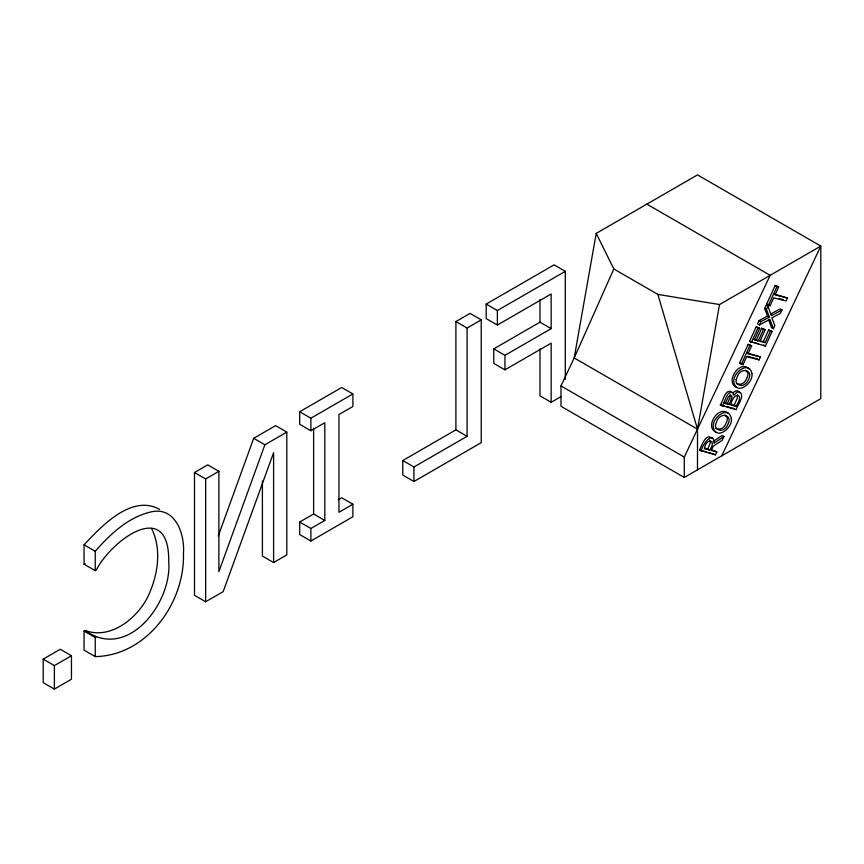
<?xml version="1.0" encoding="UTF-8"?>
<svg xmlns="http://www.w3.org/2000/svg" width="864" height="864" viewBox="0 0 864 864"><rect width="100%" height="100%" fill="white"/><g stroke="black" fill="none" stroke-linecap="round" stroke-linejoin="round"><path stroke-width="1.3" d="M596.214 233.377L574.193 357.955L560.984 385.927L560.984 406.264L684.288 477.457L820.8 398.639L820.8 246.089L697.496 174.895L596.214 233.377L613.829 268.974L657.86 294.397L719.518 304.56L820.8 246.089L721.721 455.846M719.518 304.56L697.496 429.149L697.496 469.822M218.279 535.982L253.692 438.307L275.627 425.65L286.805 432.108L286.805 554.915L273.596 562.54L262.408 556.081L262.408 481.064M286.805 432.108L264.881 444.766L218.884 571.612L218.884 471.323L207.695 464.864L194.486 472.489L194.486 595.307L205.664 601.765L223.171 591.656L273.596 452.682L273.596 562.54M613.829 268.974L574.193 357.955L697.496 429.149L657.86 294.397M711.666 449.971L716.85 451.883L715.5 454.831L699.581 450.176C701.244 446.472 706.082 431.957 712.076 438.491M722.131 406.08C725.134 402.473 726.106 390.733 732.931 392.504C733.439 399.017 735.07 391.532 738.817 391.77C746.258 394.708 736.992 405.421 736.225 409.676L720.306 405.022C723.298 401.425 724.28 389.675 731.106 391.457M739.53 363.139L748.148 344.369L749.812 344.801L751.637 345.848L748.008 353.765L760.439 356.94L759.089 359.888L746.658 356.713L743.029 364.619L739.53 363.139L743.029 364.619M749.509 341.399L756.205 326.808L759.704 328.288L754.358 339.93L758.225 340.924L763.571 329.281L765.234 329.702L759.888 341.345L765.126 342.684L770.461 331.042L772.135 331.463L765.439 346.054L749.509 341.399L752.08 342.058M759.359 324.983L760.914 321.592L769.381 317.088L767.556 316.03L759.089 320.533L757.534 323.924L759.359 324.983L769.878 319.237L773.377 328.763L774.846 325.544L771.887 317.876L780.462 313.319L782.028 309.917L780.192 308.858L770.753 314.021M767.556 316.03L764.629 308.47L766.109 305.24L767.934 306.299L771.39 315.727L782.028 309.917M766.562 304.247L775.181 285.476L776.844 285.908L778.68 286.956L775.04 294.872L787.471 298.048L786.121 300.996L773.69 297.821L770.062 305.726L766.562 304.247L770.062 305.726M701.406 451.224C700.79 446.321 714.226 428.684 713.923 443.264L723.913 436.504L722.088 435.456L713.21 441.45M741.355 364.198L749.974 345.427L751.637 345.848M751.345 342.457L758.041 327.866L759.704 328.288M769.381 317.088L766.454 309.528L767.934 306.299M768.398 305.305L777.006 286.535L778.68 286.956M753.818 339.206L756.389 339.865L761.735 328.223L765.234 329.702M724.27 402.743L727.326 403.52L729.994 397.494L730.037 394.708M704.668 448.178L707.864 448.999L710.402 442.53L709.484 440.014M729.151 404.579L732.143 396.932L730.933 395.194L728.428 396.684L725.09 403.542L729.151 404.579L727.326 403.52M709.69 450.058C717.217 439.636 706.266 437.314 704.365 448.697L709.69 450.058L707.864 448.999M760.147 340.826L763.29 341.626L768.636 329.983L772.135 331.463M731.009 404.46L734.152 405.27L737.273 398.174L737.446 394.6M735.977 406.328C745.34 393.131 733.536 390.852 730.739 404.989L735.977 406.328L734.152 405.27M723.913 436.504L722.153 440.327L713.156 446.299L711.245 450.457L716.85 451.883M684.288 477.457L684.288 457.11L770.159 275.324L646.855 204.131M95.245 570.661L95.245 551.286C110.614 533.725 129.017 516.391 152.636 511.553C175.9 507.481 184.885 534.773 183.449 553.306C185.026 602.618 147.118 655.528 95.245 656.608L84.056 650.149L84.056 631.012L85.061 630.439C127.904 661.522 172.12 602.381 168.739 561.805C169.603 497.416 111.758 539.773 96.314 570.046L95.245 570.661L84.056 564.203L84.056 544.828C101.488 526.154 131.825 493.765 159.602 509.436M733.212 392.818C734.648 390.604 738.828 389.632 739.703 392.828M299.689 411.75L341.69 387.504L352.879 393.962L352.879 406.501L338.947 414.536L338.947 512.276L352.879 504.23L352.879 516.769L310.878 541.015L299.689 534.557L299.689 522.018L313.621 513.983L324.81 520.441L324.81 422.701L310.878 430.747L299.689 424.289L299.689 411.75L310.878 418.208L352.879 393.962M455.9 429.851L455.9 321.559L470.048 313.394L481.226 319.853L481.226 442.66L413.942 481.507L402.764 475.049L402.764 460.534L455.9 429.851L467.089 436.309L467.089 328.018L481.226 319.853M560.952 396.641L551.156 402.289L551.156 343.159L504.943 369.835L493.765 363.377L493.765 348.862L504.943 355.32L551.156 328.644L551.156 293.998L497.372 325.048L486.184 318.6L486.184 304.074L554.116 264.859L565.304 271.318L565.304 379.285M194.486 472.489L205.664 478.948L218.884 471.323M486.184 304.074L497.372 310.532L565.304 271.318M84.056 564.203L85.126 563.587M493.765 348.862L539.978 322.186L551.156 328.644M43.2 659.135L60.275 649.285L71.453 655.744L71.453 679.244L54.389 689.105L43.2 682.646L43.2 659.135L54.389 665.593L71.453 655.744M84.056 631.012L95.245 637.47L96.239 636.898M338.213 499.781L341.69 497.772L352.879 504.23M402.764 460.534L413.942 466.992L467.089 436.309M299.689 522.018L310.878 528.476L324.81 520.441M774.457 294.138L787.471 298.048M779.317 298.663L783.054 299.614M754.639 342.706L758.484 343.688M747.425 353.03L760.439 356.94M747.317 356.292L756.011 358.517M720.306 405.022L724.151 406.004M726.71 406.652L734.4 408.618M699.581 450.176L705.985 451.807M708.545 452.466L715.5 454.831M85.061 630.439C109.793 639.738 135.076 619.801 146.696 599.054C157.421 577.757 162.562 550.487 151.513 528.39M736.528 383.692L740.448 384.275L742.921 383.26A7.009 4.05 -60 0 0 745.999 379.922L747.436 376.79A6.988 4.028 -60 0 0 747.749 372.74L745.643 370.159M715.943 428.544L719.852 429.127L722.326 428.123A7.009 4.05 -60 0 0 725.404 424.775L726.84 421.643A6.988 4.028 -60 0 0 727.153 417.593L725.058 415.012M736.366 387.202C724.442 381.996 740.524 358.398 749.444 369.382M715.77 432.065C704.624 427.064 718.114 405.216 727.996 413.024M775.181 285.476L777.006 286.535M764.629 308.47L766.454 309.528M759.089 320.533L760.914 321.592M773.377 328.763L771.552 327.704L768.485 319.378M768.636 329.983L770.461 331.042M761.735 328.223L763.571 329.281M756.205 326.808L758.041 327.866M763.29 341.626L765.126 342.684M756.389 339.865L758.225 340.924M763.603 344.995L765.439 346.054M748.148 344.369L749.974 345.427M757.253 358.83L759.089 359.888M455.9 321.559L467.089 328.018M560.984 385.927L684.288 457.11M551.156 402.289L539.978 395.831L539.978 348.797M253.692 438.307L264.881 444.766M84.056 544.828L95.245 551.286M539.978 299.538L539.978 322.186M504.943 355.32L504.943 369.835M497.372 310.532L497.372 325.048M413.942 466.992L413.942 481.507M313.621 428.296L313.621 513.983M310.878 418.208L310.878 430.747M310.878 528.476L310.878 541.015M205.664 478.948L205.664 601.765M95.245 637.47L95.245 656.608M54.389 665.593L54.389 689.105M715.586 424.472C714.258 429.322 720.727 431.903 724.151 429.17A7.009 4.05 -60 0 0 727.229 425.833L728.665 422.69A6.988 4.028 -60 0 0 728.978 418.651C727.996 415.174 723.179 414.59 720.511 416.459A6.901 3.985 -60 0 0 717.422 419.796L715.586 424.472M736.182 379.62C734.843 384.469 741.312 387.05 744.746 384.318A7.009 4.05 -60 0 0 747.824 380.97L749.261 377.838A6.988 4.028 -60 0 0 749.574 373.799C748.591 370.321 743.774 369.738 741.107 371.606A6.901 3.985 -60 0 0 738.007 374.944L736.182 379.62M731.322 418.435C733.018 428.015 716.04 440.813 713.308 427.259C711.59 417.647 728.622 404.838 731.322 418.435M751.918 373.583C753.613 383.162 736.625 395.96 733.892 382.406C732.186 372.794 749.218 359.975 751.918 373.583"/></g></svg>
